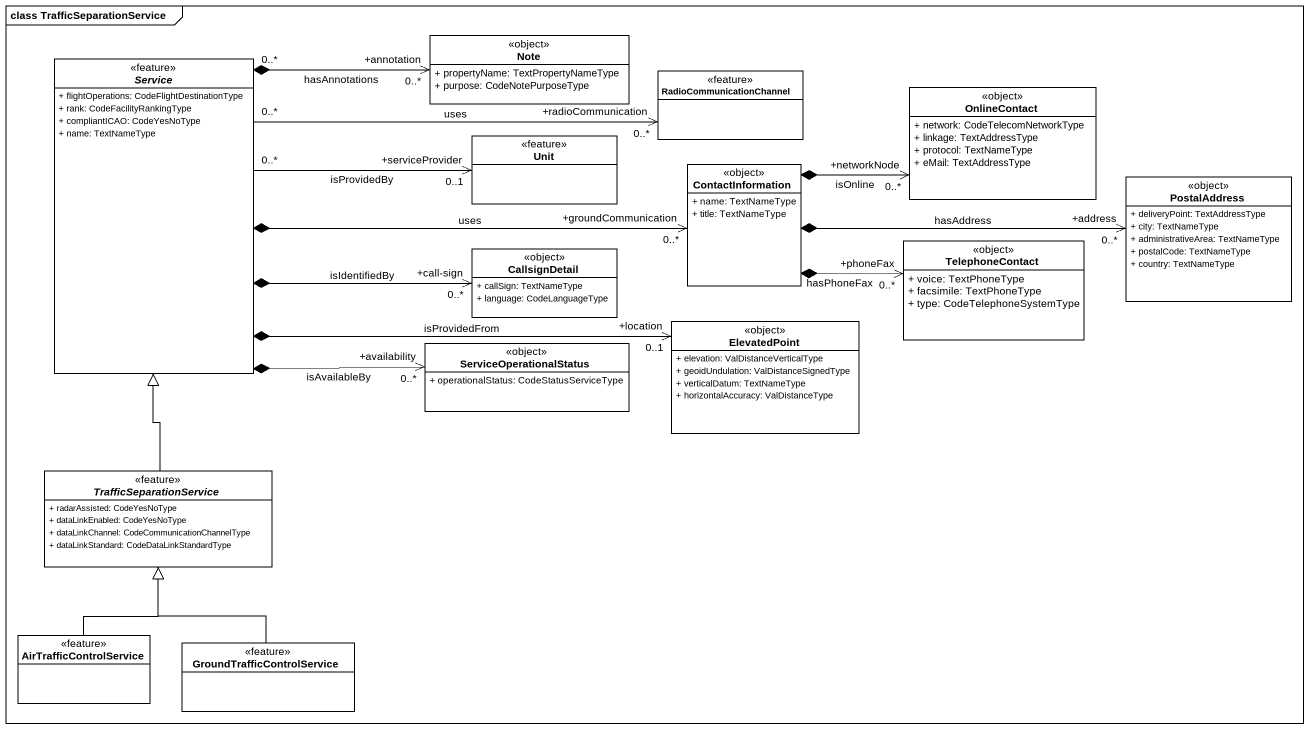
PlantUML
@startuml
mainframe class TrafficSeparationService
hide circle
hide empty members
skinparam classAttributeIconSize 0
class "Note" as Note_ <<object>> #FFFFFF {
  + propertyName: TextPropertyNameType
  + purpose: CodeNotePurposeType
}
abstract class Service <<feature>> {
  + flightOperations: CodeFlightDestinationType
  + rank: CodeFacilityRankingType
  + compliantICAO: CodeYesNoType
  + name: TextNameType
}
class RadioCommunicationChannel <<feature>>
class OnlineContact <<object>> #FFFFFF {
  + network: CodeTelecomNetworkType
  + linkage: TextAddressType
  + protocol: TextNameType
  + eMail: TextAddressType
}
class Unit <<feature>>
class ContactInformation <<object>> #FFFFFF {
  + name: TextNameType
  + title: TextNameType
}
class PostalAddress <<object>> #FFFFFF {
  + deliveryPoint: TextAddressType
  + city: TextNameType
  + administrativeArea: TextNameType
  + postalCode: TextNameType
  + country: TextNameType
}
class CallsignDetail <<object>> #FFFFFF {
  + callSign: TextNameType
  + language: CodeLanguageType
}
class TelephoneContact <<object>> #FFFFFF {
  + voice: TextPhoneType
  + facsimile: TextPhoneType
  + type: CodeTelephoneSystemType
}
class ServiceOperationalStatus <<object>> #FFFFFF {
  + operationalStatus: CodeStatusServiceType
}
class ElevatedPoint <<object>> #FFFFFF {
  + elevation: ValDistanceVerticalType
  + geoidUndulation: ValDistanceSignedType
  + verticalDatum: TextNameType
  + horizontalAccuracy: ValDistanceType
}
abstract class TrafficSeparationService <<feature>> {
  + radarAssisted: CodeYesNoType
  + dataLinkEnabled: CodeYesNoType
  + dataLinkChannel: CodeCommunicationChannelType
  + dataLinkStandard: CodeDataLinkStandardType
}
class AirTrafficControlService <<feature>>
class GroundTrafficControlService <<feature>>
Service "0..*" *-right-> "+annotation\n0..*" Note_ : hasAnnotations
Service "0..*" -right-> "+radioCommunication\n0..*" RadioCommunicationChannel : uses
Service "0..*" -right-> "+serviceProvider\n0..1" Unit : isProvidedBy
Service *-right-> "+groundCommunication\n0..*" ContactInformation : uses
Service *-right-> "+call-sign\n0..*" CallsignDetail : isIdentifiedBy
Service *-right-> "+availability\n0..*" ServiceOperationalStatus : isAvailableBy
Service *-right-> "+location\n0..1" ElevatedPoint : isProvidedFrom
ContactInformation *-right-> "+networkNode\n0..*" OnlineContact : isOnline
ContactInformation *-right-> "+address\n0..*" PostalAddress : hasAddress
ContactInformation *-right-> "+phoneFax\n0..*" TelephoneContact : hasPhoneFax
TrafficSeparationService -up-|> Service
AirTrafficControlService -up-|> TrafficSeparationService
GroundTrafficControlService -up-|> TrafficSeparationService
@enduml
